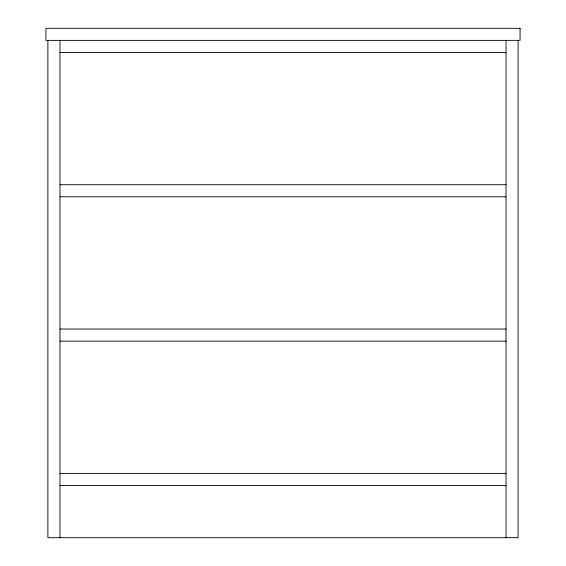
<?xml version="1.0" encoding="UTF-8"?>
<svg xmlns="http://www.w3.org/2000/svg" width="566" height="566" viewBox="0 0 566 566"><rect width="100%" height="100%" fill="white"/><g stroke="black" fill="none" stroke-linecap="round" stroke-linejoin="round"><path stroke-width="0.85" d="M59.975 52.461L506.025 52.461M59.975 184.714L506.025 184.714M59.975 196.791L506.025 196.791M59.975 329.044L506.025 329.044M59.975 341.121L506.025 341.121M59.975 473.374L506.025 473.374M59.975 485.451L506.025 485.451M518.109 40.384L518.109 537.7L47.891 537.7L47.891 40.384M506.025 40.384L506.025 537.7M59.975 40.384L59.975 537.7M520.069 28.3L45.931 28.3L45.931 40.384L520.069 40.384L520.069 28.3"/></g></svg>
